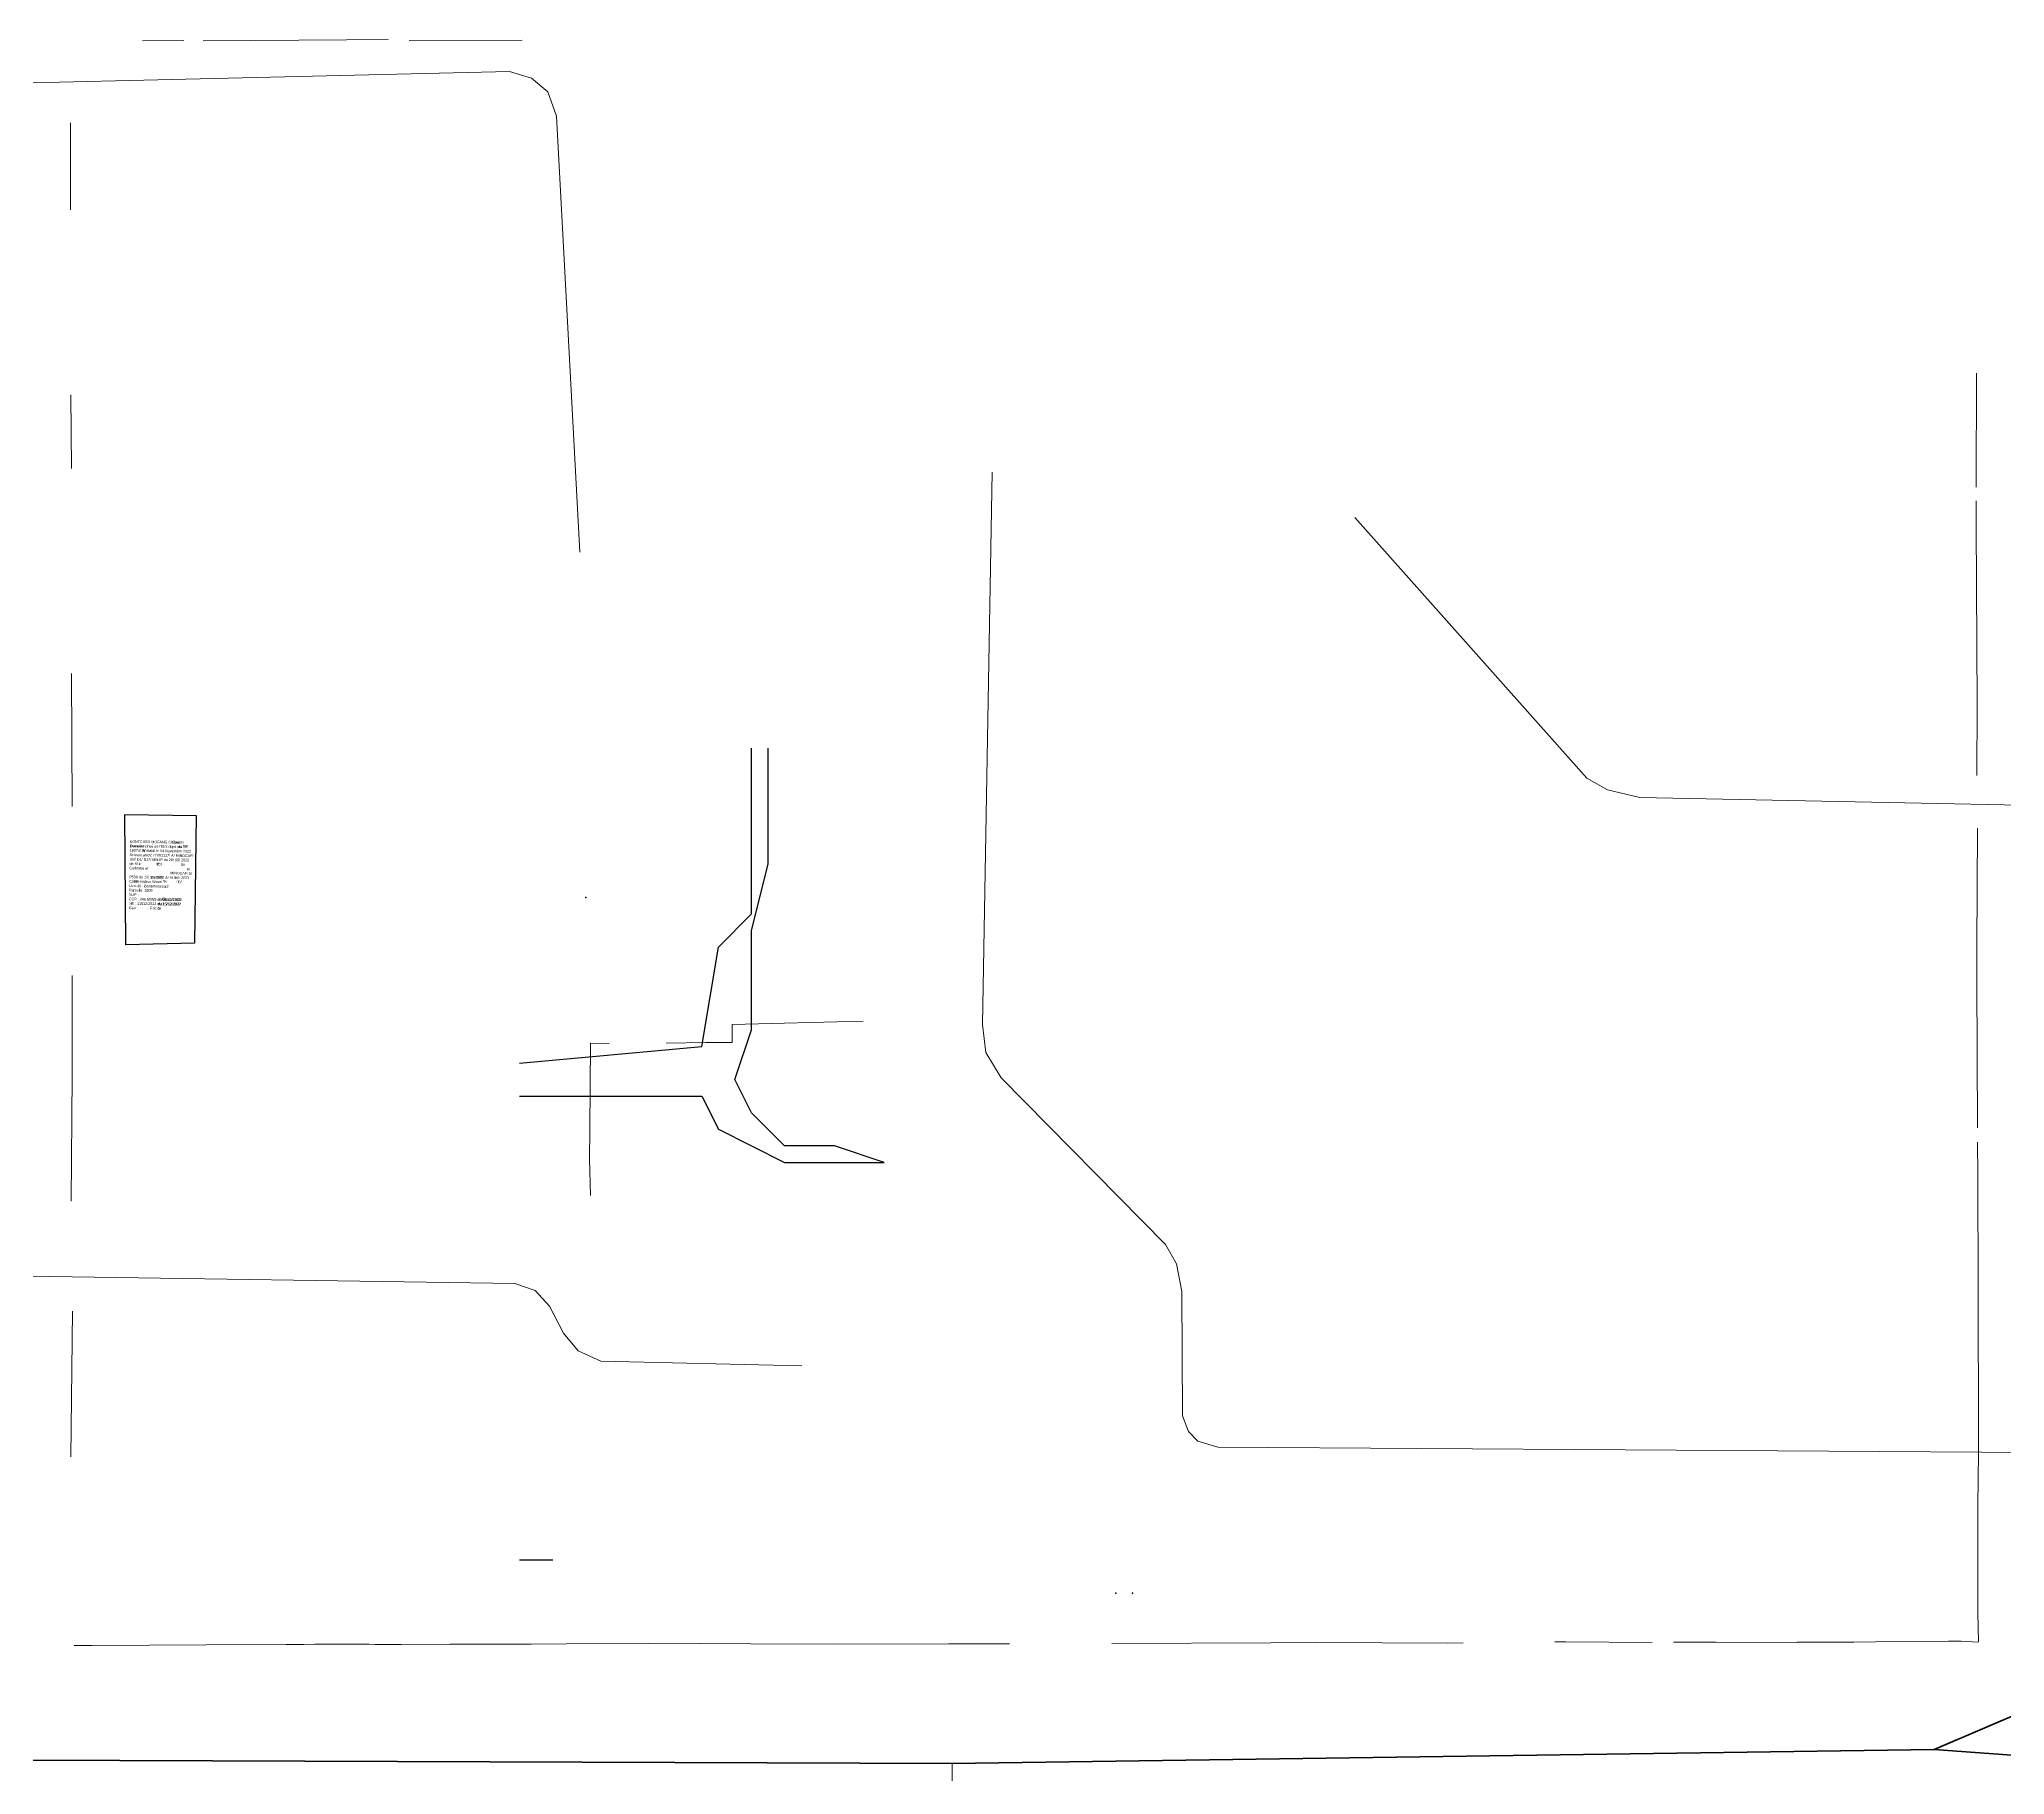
# Model space of a CAD drawing. Header units: millimetres. Extents: x 579832 to 917290, y 449831 to 1452191.
# Drawn here: x 581953.6 to 582250.2, y 451475.1 to 451737 of the extents above; entities that cross this region are included whole.
import ezdxf

# ---------------------------------------------------------------- set-up
doc = ezdxf.new("R2010")
doc.units = ezdxf.units.MM
doc.header["$LTSCALE"] = 10
for name, color, linetype, lineweight in [('drains_fossés', 120, 'Continuous', 20), ('Roads_main1', 10, 'Continuous', 100), ('Roads_others', 24, 'Continuous', 9)]:
    doc.layers.add(name, color=color, linetype=linetype, lineweight=lineweight)
doc.layers.add('end maj 26 02 2021', color=7, linetype='Continuous')
doc.layers.add('Parcelle MAJ', color=6, linetype='Continuous')

msp = doc.modelspace()

# ---------------------------------------------------------------- linework, layer by layer
at = {"flags": 128}
msp.add_lwpolyline([(581966.55, 451619.99), (581977.33, 451619.84), (581977.06, 451600.6), (581966.7, 451600.33)], close=True, dxfattribs=at)
msp.add_lwpolyline([(581966.55, 451619.99), (581977.33, 451619.84), (581977.06, 451600.6), (581966.7, 451600.33)], close=True, dxfattribs=at)
msp.add_lwpolyline([(581966.55, 451619.99), (581977.33, 451619.84), (581977.06, 451600.6), (581966.7, 451600.33)], close=True, dxfattribs=at)
msp.add_lwpolyline([(581966.55, 451619.99), (581977.33, 451619.84), (581977.06, 451600.6), (581966.7, 451600.33)], close=True, dxfattribs=at)
at = {"layer": 'drains_fossés'}
for p, q in [((581975.44, 451736.8), (581969.23, 451736.72)), ((581975.44, 451736.8), (581969.23, 451736.72)), ((582026.49, 451736.85), (582009.43, 451736.8)), ((582026.49, 451736.85), (582009.43, 451736.8)), ((581958.35, 451711.23), (581958.34, 451724.38)), ((581958.35, 451711.23), (581958.34, 451724.38)), ((582245.94, 451686.58), (582245.93, 451669.4)), ((582245.94, 451686.58), (582245.93, 451669.4)), ((581958.49, 451672.2), (581958.41, 451683.3)), ((581958.49, 451672.2), (581958.41, 451683.3)), ((581958.61, 451621.18), (581958.52, 451641.26)), ((581958.61, 451621.18), (581958.52, 451641.26)), ((582054.23, 451585.6), (582048.22, 451585.48)), ((582054.23, 451585.6), (582048.22, 451585.48)), ((581958.42, 451523.06), (581958.66, 451545.06)), ((581958.42, 451523.06), (581958.66, 451545.06))]:
    msp.add_line(p, q, dxfattribs=at)
for points in [[(582006.27, 451736.96), (582000, 451736.9), (581978.35, 451736.71)], [(582006.27, 451736.96), (582000, 451736.9), (581978.35, 451736.71)], [(582245.93, 451667.33), (582245.93, 451663.66), (582246.04, 451636.52), (582246.02, 451625.88)], [(582245.93, 451667.33), (582245.93, 451663.66), (582246.04, 451636.52), (582246.02, 451625.88)], [(582246.09, 451617.94), (582246.01, 451600), (582245.99, 451594.98), (582246.11, 451572.73)], [(582246.09, 451617.94), (582246.01, 451600), (582245.99, 451594.98), (582246.11, 451572.73)], [(581958.44, 451561.67), (581958.6, 451580.58), (581958.58, 451595.68)], [(581958.44, 451561.67), (581958.6, 451580.58), (581958.58, 451595.68)], [(582077.97, 451588.83), (582058.18, 451588.29), (582058.2, 451585.58), (582054.23, 451585.6)], [(582077.97, 451588.83), (582058.18, 451588.29), (582058.2, 451585.58), (582054.23, 451585.6)], [(582036.8, 451562.53), (582036.68, 451568.05), (582036.7, 451572.36), (582036.79, 451585.51), (582039.64, 451585.46)], [(582036.8, 451562.53), (582036.68, 451568.05), (582036.7, 451572.36), (582036.79, 451585.51), (582039.64, 451585.46)], [(582246.12, 451570.53), (582246.14, 451565.51), (582246.22, 451548.4), (582246.25, 451526.01), (582246.28, 451522.95), (582246.22, 451520.36), (582246.15, 451515.01), (582246.18, 451511.23), (582246.18, 451506.77), (582246.18, 451499.44), (582246.24, 451495.26), (582246.22, 451495.11), (582243.63, 451495.26), (582242.98, 451495.25), (582241.72, 451495.26), (582230.73, 451495.14), (582227.45, 451495.12), (582220.9, 451495.12), (582220.28, 451495.13), (582218.91, 451495.13), (582218.76, 451495.04), (582206.6, 451495.12), (582200.26, 451495.09)], [(582246.12, 451570.53), (582246.14, 451565.51), (582246.22, 451548.4), (582246.25, 451526.01), (582246.28, 451522.95), (582246.22, 451520.36), (582246.15, 451515.01), (582246.18, 451511.23), (582246.18, 451506.77), (582246.18, 451499.44), (582246.24, 451495.26), (582246.22, 451495.11), (582243.63, 451495.26), (582242.98, 451495.25), (582241.72, 451495.26), (582230.73, 451495.14), (582227.45, 451495.12), (582220.9, 451495.12), (582220.28, 451495.13), (582218.91, 451495.13), (582218.76, 451495.04), (582206.6, 451495.12), (582200.26, 451495.09)], [(582100.04, 451494.87), (582099.25, 451494.87), (582090.85, 451494.87), (582074.05, 451494.83), (582061, 451494.84), (582045.5, 451494.96), (582033.18, 451494.88), (582027.84, 451494.81), (582015.58, 451494.81), (582008.24, 451494.75), (582004.33, 451494.74), (582003.4, 451494.79), (582000, 451494.81), (581995.2, 451494.79), (581993.54, 451494.78), (581990.87, 451494.77), (581978.83, 451494.7), (581961.61, 451494.58), (581958.91, 451494.61)], [(582100.04, 451494.87), (582099.25, 451494.87), (582090.85, 451494.87), (582074.05, 451494.83), (582061, 451494.84), (582045.5, 451494.96), (582033.18, 451494.88), (582027.84, 451494.81), (582015.58, 451494.81), (582008.24, 451494.75), (582004.33, 451494.74), (582003.4, 451494.79), (582000, 451494.81), (581995.2, 451494.79), (581993.54, 451494.78), (581990.87, 451494.77), (581978.83, 451494.7), (581961.61, 451494.58), (581958.91, 451494.61)], [(582168.5, 451495.01), (582166.17, 451494.98), (582156.27, 451494.99), (582146.35, 451495.06), (582139.48, 451495), (582115.48, 451494.92)], [(582168.5, 451495.01), (582166.17, 451494.98), (582156.27, 451494.99), (582146.35, 451495.06), (582139.48, 451495), (582115.48, 451494.92)], [(582197.02, 451495.07), (582184, 451495.15), (582182.35, 451495.14)], [(582197.02, 451495.07), (582184, 451495.15), (582182.35, 451495.14)]]:
    msp.add_lwpolyline(points, dxfattribs=at)
at = {"layer": 'end maj 26 02 2021', "flags": 128}
for points in [[(582026.11, 451582.49), (582053.61, 451584.99), (582056.11, 451599.99), (582061.11, 451604.99), (582061.11, 451609.99), (582061.11, 451629.99)], [(582026.11, 451577.49), (582053.61, 451577.49), (582056.11, 451572.49), (582061.11, 451569.99), (582066.11, 451567.49), (582073.61, 451567.49), (582081.11, 451567.49), (582073.61, 451569.99), (582066.11, 451569.99), (582061.11, 451574.99), (582058.61, 451579.99), (582061.11, 451587.49), (582061.11, 451597.49), (582061.11, 451602.49), (582063.61, 451612.49), (582063.61, 451629.99)], [(582026.11, 451582.49), (582053.61, 451584.99), (582056.11, 451599.99), (582061.11, 451604.99), (582061.11, 451609.99), (582061.11, 451629.99)], [(582026.11, 451577.49), (582053.61, 451577.49), (582056.11, 451572.49), (582061.11, 451569.99), (582066.11, 451567.49), (582073.61, 451567.49), (582081.11, 451567.49), (582073.61, 451569.99), (582066.11, 451569.99), (582061.11, 451574.99), (582058.61, 451579.99), (582061.11, 451587.49), (582061.11, 451597.49), (582061.11, 451602.49), (582063.61, 451612.49), (582063.61, 451629.99)], [(582026.11, 451582.49), (582053.61, 451584.99), (582056.11, 451599.99), (582061.11, 451604.99), (582061.11, 451609.99), (582061.11, 451629.99)], [(582026.11, 451577.49), (582053.61, 451577.49), (582056.11, 451572.49), (582061.11, 451569.99), (582066.11, 451567.49), (582073.61, 451567.49), (582081.11, 451567.49), (582073.61, 451569.99), (582066.11, 451569.99), (582061.11, 451574.99), (582058.61, 451579.99), (582061.11, 451587.49), (582061.11, 451597.49), (582061.11, 451602.49), (582063.61, 451612.49), (582063.61, 451629.99)], [(582026.11, 451582.49), (582053.61, 451584.99), (582056.11, 451599.99), (582061.11, 451604.99), (582061.11, 451609.99), (582061.11, 451629.99)], [(582026.11, 451577.49), (582053.61, 451577.49), (582056.11, 451572.49), (582061.11, 451569.99), (582066.11, 451567.49), (582073.61, 451567.49), (582081.11, 451567.49), (582073.61, 451569.99), (582066.11, 451569.99), (582061.11, 451574.99), (582058.61, 451579.99), (582061.11, 451587.49), (582061.11, 451597.49), (582061.11, 451602.49), (582063.61, 451612.49), (582063.61, 451629.99)], [(582031.11, 451507.49), (582026.11, 451507.49)], [(582031.11, 451507.49), (582026.11, 451507.49)], [(582031.11, 451507.49), (582026.11, 451507.49)], [(582031.11, 451507.49), (582026.11, 451507.49)]]:
    msp.add_lwpolyline(points, dxfattribs=at)
at = {"layer": 'end maj 26 02 2021'}
for p in [(582036.11, 451607.49), (582036.11, 451607.49), (582036.11, 451607.49), (582036.11, 451607.49), (582116.11, 451502.49), (582116.11, 451502.49), (582116.11, 451502.49), (582116.11, 451502.49), (582116.11, 451502.49), (582116.11, 451502.49), (582116.11, 451502.49), (582116.11, 451502.49), (582118.61, 451502.49), (582118.61, 451502.49), (582118.61, 451502.49), (582118.61, 451502.49), (582118.61, 451502.49), (582118.61, 451502.49), (582118.61, 451502.49), (582118.61, 451502.49)]:
    msp.add_point(p, dxfattribs=at)
at = {"layer": 'Parcelle MAJ', "color": 6, "lineweight": 30, "flags": 128}
msp.add_lwpolyline([(581966.55, 451619.99), (581977.33, 451619.84), (581977.06, 451600.6), (581966.7, 451600.33)], close=True, dxfattribs=at)
msp.add_lwpolyline([(581966.55, 451619.99), (581977.33, 451619.84), (581977.06, 451600.6), (581966.7, 451600.33)], close=True, dxfattribs=at)
at = {"layer": 'Roads_main1'}
for p, q in [((582254.15, 451485.15), (582239.56, 451478.89)), ((582254.15, 451485.15), (582239.56, 451478.89)), ((582239.56, 451478.89), (582254.71, 451477.79)), ((582239.56, 451478.89), (582254.71, 451477.79))]:
    msp.add_line(p, q, dxfattribs=at)
msp.add_lwpolyline([(582239.56, 451478.89), (582091.41, 451476.81), (581951.87, 451477.29), (581763.56, 451477.08)], dxfattribs=at)
msp.add_lwpolyline([(582239.56, 451478.89), (582091.41, 451476.81), (581951.87, 451477.29), (581763.56, 451477.08)], dxfattribs=at)
at = {"layer": 'Roads_others'}
msp.add_line((582091.41, 451476.81), (582091.15, 451375.56), dxfattribs=at)
msp.add_line((582091.41, 451476.81), (582091.15, 451375.56), dxfattribs=at)
for points in [[(582035.23, 451659.59), (582031.67, 451725.39), (582030.4, 451729.02), (582027.91, 451731.08), (582024.59, 451732.11), (581950.3, 451730.35)], [(582035.23, 451659.59), (582031.67, 451725.39), (582030.4, 451729.02), (582027.91, 451731.08), (582024.59, 451732.11), (581950.3, 451730.35)], [(582097.44, 451671.63), (582095.96, 451588.3), (582096.48, 451584.08), (582098.79, 451580.24), (582123.6, 451555.13), (582125.25, 451552.17)], [(582097.44, 451671.63), (582095.96, 451588.3), (582096.48, 451584.08), (582098.79, 451580.24), (582123.6, 451555.13), (582125.25, 451552.17)], [(582255.11, 451621.35), (582195.15, 451622.55), (582190.3, 451623.73), (582187.15, 451625.46), (582152.17, 451664.79)], [(582255.11, 451621.35), (582195.15, 451622.55), (582190.3, 451623.73), (582187.15, 451625.46), (582152.17, 451664.79)], [(582125.25, 451552.17), (582126.07, 451548.02), (582126.15, 451529.28), (582127.03, 451526.9), (582128.47, 451525.46), (582131.49, 451524.52), (582254.4, 451523.74)], [(582125.25, 451552.17), (582126.07, 451548.02), (582126.15, 451529.28), (582127.03, 451526.9), (582128.47, 451525.46), (582131.49, 451524.52), (582254.4, 451523.74)], [(581951.93, 451550.34), (582025.41, 451549.23), (582028.49, 451548.16), (582030.64, 451545.8), (582032.73, 451541.73), (582034.97, 451539.07), (582038.39, 451537.52), (582068.69, 451536.81)], [(581951.93, 451550.34), (582025.41, 451549.23), (582028.49, 451548.16), (582030.64, 451545.8), (582032.73, 451541.73), (582034.97, 451539.07), (582038.39, 451537.52), (582068.69, 451536.81)]]:
    msp.add_lwpolyline(points, dxfattribs=at)

# ---------------------------------------------------------------- texts
at = {"color": 3, "attachment_point": 1}
for s, insert, char_height, width, rotation in [("{\\C7;KONTCHEU MOFANG Clauvis \\P\\C1;Domaine privé de l'Etat objet du TF 16274/ W établi le 04 Novembre 2022 Suivant arreté n°001117/ A/ MINDCAF/ SG/ D1/ D12/ MMJP du 29/ 09/ 2022 de M le Ministre des Domaines du Cadastre et des Affaires Fonciéres et Réquisition N°0330/ Y.7/ MINDCAF/ 5/ P530 du 13/ 10/ 2022 de M le Conservateur Wouri ''B''\\P\\C256;Lieu-dit : Bonamoussadi\\PParcelle: 1809\\PSUP : 205 m² \\PCCP : 346 M/W5 du 09/12/2022\\PNE : 11512/2022 du 15/12/2022\\P\\C1;Geo : SONE Eric G}", (581967.3, 451616.12), 0.4001, 9.3606, 359.1418), ("{\\fTimes New Roman|b0|i0|c0|p18;KONTCHEU MOFANG Clauvis \\P\\C1;Domaine privé de l'Etat objet du TF 16274/ W établi le 04 Novembre 2022 Suivant arreté n°001117/ A/ MINDCAF/ SG/ D1/ D12/ MMJP du 29/ 09/ 2022 de M le Ministre des Domaines du Cadastre et des Affaires Fonciéres et Réquisition N°0330/ Y.7/ MINDCAF/ 5/ P530 du 13/ 10/ 2022 de M le Conservateur Wouri ''B''\\P\\C256;Lieu-dit : Bonamoussadi\\PParcelle: 1809\\PSUP : 205 m² \\PCCP : 346 M/W5 du 09/12/2022\\PNE : 11512/2022 du 15/12/2022\\P\\C1;Geo : SONE Eric G}", (581967.3, 451616.12), 0.4001, 9.3606, 359.1418), ("{\\C7;KONTCHEU MOFANG Clauvis \\P\\C1;Domaine privé de l'Etat objet du TF 16274/ W établi le 04 Novembre 2022 Suivant arreté n°001117/ A/ MINDCAF/ SG/ D1/ D12/ MMJP du 29/ 09/ 2022 de M le Ministre des Domaines du Cadastre et des Affaires Fonciéres et Réquisition N°0330/ Y.7/ MINDCAF/ 5/ P530 du 13/ 10/ 2022 de M le Conservateur Wouri ''B''\\P\\C256;Lieu-dit : Bonamoussadi\\PParcelle: 1809\\PSUP : 205 m² \\PCCP : 346 M/W5 du 09/12/2022\\PNE : 11512/2022 du 15/12/2022\\P\\C1;Geo : SONE Eric G}", (581967.3, 451616.12), 0.4001, 9.3606, 359.1418), ("{\\fTimes New Roman|b0|i0|c0|p18;KONTCHEU MOFANG Clauvis \\P\\C1;Domaine privé de l'Etat objet du TF 16274/ W établi le 04 Novembre 2022 Suivant arreté n°001117/ A/ MINDCAF/ SG/ D1/ D12/ MMJP du 29/ 09/ 2022 de M le Ministre des Domaines du Cadastre et des Affaires Fonciéres et Réquisition N°0330/ Y.7/ MINDCAF/ 5/ P530 du 13/ 10/ 2022 de M le Conservateur Wouri ''B''\\P\\C256;Lieu-dit : Bonamoussadi\\PParcelle: 1809\\PSUP : 205 m² \\PCCP : 346 M/W5 du 09/12/2022\\PNE : 11512/2022 du 15/12/2022\\P\\C1;Geo : SONE Eric G}", (581967.3, 451616.12), 0.4001, 9.3606, 359.1418), ("{\\fTimes New Roman|b0|i0|c0|p18;KONTCHEU MOFANG Clauvis\\P\\C1;Mise à jour du T.F N°19400/W du plan d'une parcelle du Domaine Privé de l'Etat objet du T.F 16274/W       \\P\\C256;Lieu-dit : Bonamoussadi\\PParcelle: 1809\\PSUP : 205m²\\PCCP : 346M/W5 du  09/12/2022\\PMise à jour du 16/02/2023\\P\\C1;Geo : SONE Eric G}", (581967.44, 451613.87), 0.4258, 9.6649, 0.0272), ("{\\fTimes New Roman|b0|i0|c0|p18;KONTCHEU MOFANG Clauvis\\P\\C1;Mise à jour du T.F N°19400/W du plan d'une parcelle du Domaine Privé de l'Etat objet du T.F 16274/W       \\P\\C256;Lieu-dit : Bonamoussadi\\PParcelle: 1809\\PSUP : 205m²\\PCCP : 346M/W5 du  09/12/2022\\PMise à jour du 16/02/2023\\P\\C1;Geo : SONE Eric G}", (581967.44, 451613.87), 0.4258, 9.6649, 0.0272)]:
    msp.add_mtext(s, dxfattribs=dict(at, insert=insert, char_height=char_height, width=width, rotation=rotation))

doc.saveas('drawing.dxf')
